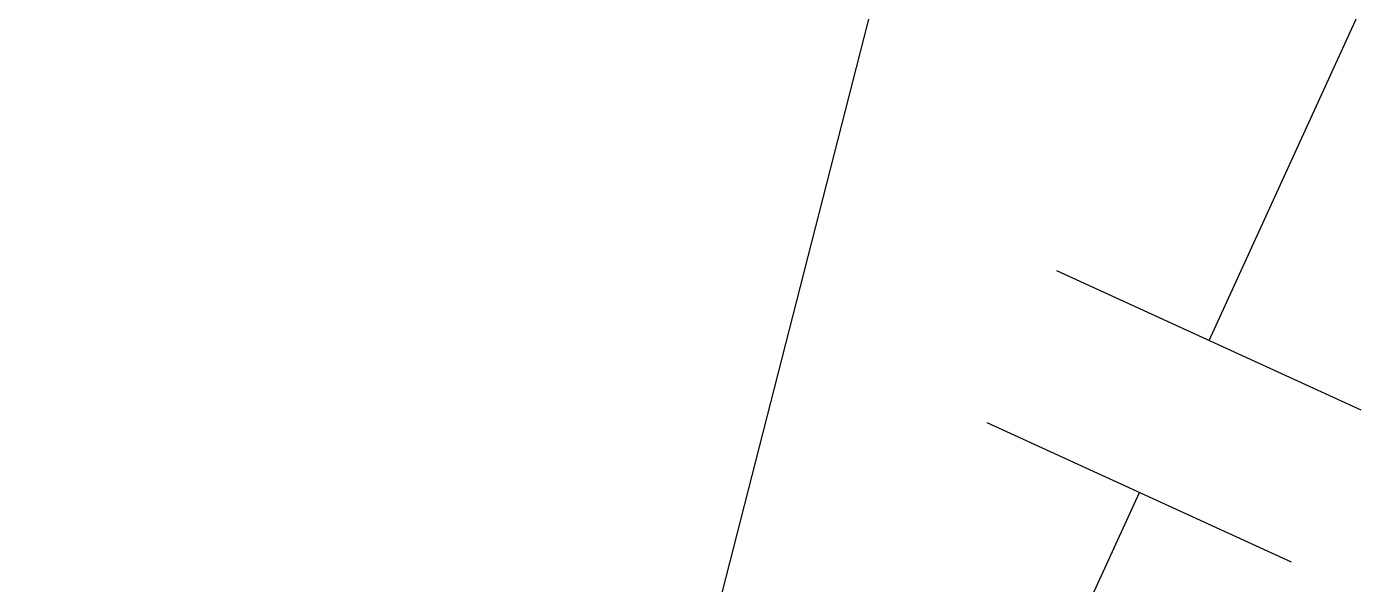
# Model space of a CAD drawing. Header units: metres. Extents: x -2743 to 126, y 13385 to 13916.
# Drawn here: x -1912.578 to -1908.587, y 13663.127 to 13664.793 of the extents above; entities that cross this region are included whole.
import ezdxf

# ---------------------------------------------------------------- set-up
doc = ezdxf.new("R2010")
doc.units = ezdxf.units.M
doc.layers.add('output[1-12]_3_ДЖКХ-24_03233up$0$Газопровод', color=7, linetype='Continuous')
doc.layers.add('output[1-12]_3_ДЖКХ-24_03233up$0$Кабели', color=7, linetype='Continuous')

msp = doc.modelspace()

# ---------------------------------------------------------------- linework, layer by layer
at = {"layer": 'output[1-12]_3_ДЖКХ-24_03233up$0$Газопровод'}
for points in [[(-1909.0453, 13663.8557), (-1908.5008, 13665.0458), (-1907.2938, 13667.6838)], [(-1908.5906, 13663.6477), (-1909.4999, 13664.0637)], [(-1908.7986, 13663.193), (-1909.7079, 13663.6091)], [(-1910.129, 13661.487), (-1909.2533, 13663.401)]]:
    msp.add_lwpolyline(points, dxfattribs=at)
at = {"layer": 'output[1-12]_3_ДЖКХ-24_03233up$0$Кабели'}
msp.add_lwpolyline([(-1912.858, 13653.7783), (-1911.135, 13660.617), (-1907.522, 13674.748), (-1904.8203, 13684.8303)], dxfattribs=at)

doc.saveas('drawing.dxf')
